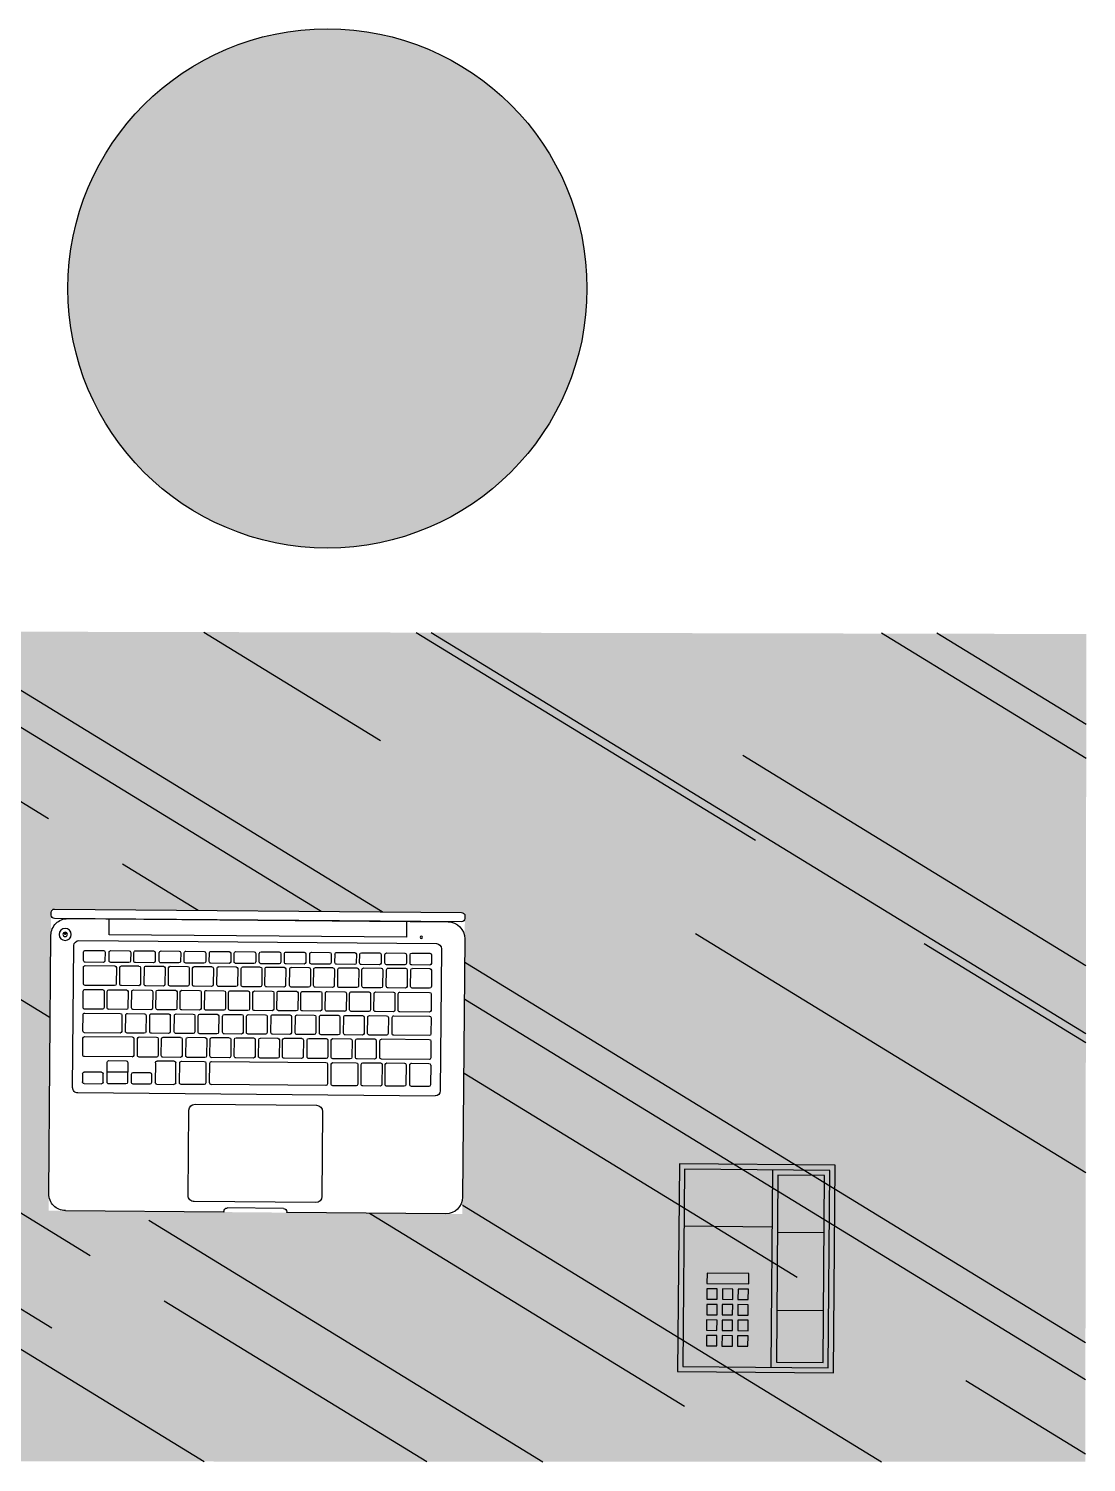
# Model space of a CAD drawing. Header units: millimetres. Extents: x 17474 to 44983, y -1049 to 14585.
# Drawn here: x 17996.6 to 18098.5, y 1692.4 to 1830.4 of the extents above; entities that cross this region are included whole.
import ezdxf

# ---------------------------------------------------------------- set-up
doc = ezdxf.new("R2010")
doc.units = ezdxf.units.MM
doc.set_wipeout_variables(frame=1)
doc.layers.add('gizli INT-GIZLI', color=8, linetype='Continuous', lineweight=0, plot=False)
doc.layers.add('INT-ELE-1', color=7, linetype='Continuous', true_color=0x8f8f8f)
doc.layers.add('INT-HATCH-5', color=250, linetype='Continuous')
doc.layers.add('INT-TEFRIS2', color=81, linetype='Continuous')

# ---------------------------------------------------------------- blocks, each defined once
blk = doc.blocks.new('PHONE')
for p, q in [((-14, -1.5), (-14, 7)), ((-0.5, -1.5), (-19.5, -1.5)), ((-13.5, -2), (-13.5, -6.5)), ((-6, -2), (-6, -6.5))]:
    blk.add_line(p, q)
for points in [[(0, -7.5), (-20, -7.5), (-20, 7.5), (0, 7.5)], [(-0.5, -7), (-19.5, -7), (-19.5, 7), (-0.5, 7)], [(-8.5, 0.71), (-9.5, 0.71), (-9.5, 4.75), (-8.5, 4.75)], [(-7, 3.75), (-8, 3.75), (-8, 4.75), (-7, 4.75)], [(-5.5, 3.75), (-6.5, 3.75), (-6.5, 4.75), (-5.5, 4.75)], [(-4, 3.75), (-5, 3.75), (-5, 4.75), (-4, 4.75)], [(-2.5, 3.75), (-3.5, 3.75), (-3.5, 4.75), (-2.5, 4.75)], [(-7, 2.25), (-8, 2.25), (-8, 3.25), (-7, 3.25)], [(-5.5, 2.25), (-6.5, 2.25), (-6.5, 3.25), (-5.5, 3.25)], [(-4, 2.25), (-5, 2.25), (-5, 3.25), (-4, 3.25)], [(-2.5, 2.25), (-3.5, 2.25), (-3.5, 3.25), (-2.5, 3.25)], [(-7, 0.75), (-8, 0.75), (-8, 1.75), (-7, 1.75)], [(-5.5, 0.75), (-6.5, 0.75), (-6.5, 1.75), (-5.5, 1.75)], [(-4, 0.75), (-5, 0.75), (-5, 1.75), (-4, 1.75)], [(-2.5, 0.75), (-3.5, 0.75), (-3.5, 1.75), (-2.5, 1.75)], [(-1, -6.5), (-19, -6.5), (-19, -2), (-1, -2)]]:
    blk.add_lwpolyline(points, close=True)
blk = doc.blocks.new('gfgfg')
blk.add_wipeout([(6332.63, 1469.59), (6332.63, 1440.55), (6292.77, 1440.55), (6292.77, 1469.59)]).translate(0, 0, -54.79).dxf.layer = 'gizli INT-GIZLI'
for p, q in [((6292.77, 1469.27, -54.79), (6292.77, 1469.01, -54.79)), ((6332.3, 1469.59, -54.79), (6293.09, 1469.59, -54.79)), ((6332.63, 1469.01, -54.79), (6332.63, 1469.27, -54.79)), ((6293.09, 1468.68, -54.79), (6332.3, 1468.68, -54.79)), ((6331.01, 1468.68, -54.79), (6294.38, 1468.68, -54.79)), ((6327.02, 1468.68, -54.79), (6298.38, 1468.68, -54.79)), ((6298.38, 1468.68, -54.79), (6298.38, 1467.16, -54.79)), ((6327.02, 1467.16, -54.79), (6327.02, 1468.68, -54.79)), ((6292.77, 1467.07, -54.79), (6292.77, 1442.17, -54.79)), ((6329.92, 1466.58, -54.79), (6295.49, 1466.58, -54.79)), ((6298.38, 1467.16, -54.79), (6327.02, 1467.16, -54.79)), ((6331.22, 1467.37, -54.79), (6331.22, 1467.16, -54.79)), ((6331.22, 1467.16, -54.79), (6331.28, 1467.16, -54.79)), ((6331.28, 1467.16, -54.79), (6331.28, 1467.37, -54.79)), ((6332.63, 1442.17, -54.79), (6332.63, 1467.07, -54.79)), ((6295.01, 1466.09, -54.79), (6295.01, 1452.39, -54.79)), ((6295.94, 1465.48, -54.79), (6295.94, 1464.66, -54.79)), ((6297.85, 1465.64, -54.79), (6296.11, 1465.64, -54.79)), ((6298.01, 1464.66, -54.79), (6298.01, 1465.48, -54.79)), ((6298.37, 1465.48, -54.79), (6298.37, 1464.66, -54.79)), ((6300.27, 1465.64, -54.79), (6298.53, 1465.64, -54.79)), ((6300.44, 1464.66, -54.79), (6300.44, 1465.48, -54.79)), ((6300.81, 1465.48, -54.79), (6300.81, 1464.66, -54.79)), ((6302.71, 1465.64, -54.79), (6300.97, 1465.64, -54.79)), ((6302.87, 1464.66, -54.79), (6302.87, 1465.48, -54.79)), ((6303.19, 1465.48, -54.79), (6303.19, 1464.66, -54.79)), ((6305.09, 1465.64, -54.79), (6303.35, 1465.64, -54.79)), ((6305.25, 1464.66, -54.79), (6305.25, 1465.48, -54.79)), ((6305.61, 1465.48, -54.79), (6305.61, 1464.66, -54.79)), ((6307.52, 1465.64, -54.79), (6305.78, 1465.64, -54.79)), ((6307.68, 1464.66, -54.79), (6307.68, 1465.48, -54.79)), ((6308.06, 1465.48, -54.79), (6308.06, 1464.66, -54.79)), ((6309.96, 1465.64, -54.79), (6308.22, 1465.64, -54.79)), ((6310.12, 1464.66, -54.79), (6310.12, 1465.48, -54.79)), ((6310.47, 1465.48, -54.79), (6310.47, 1464.66, -54.79)), ((6312.37, 1465.64, -54.79), (6310.63, 1465.64, -54.79)), ((6312.54, 1464.66, -54.79), (6312.54, 1465.48, -54.79)), ((6312.88, 1465.48, -54.79), (6312.88, 1464.66, -54.79)), ((6314.79, 1465.64, -54.79), (6313.05, 1465.64, -54.79)), ((6314.95, 1464.66, -54.79), (6314.95, 1465.48, -54.79)), ((6315.29, 1465.48, -54.79), (6315.29, 1464.66, -54.79)), ((6317.19, 1465.64, -54.79), (6315.45, 1465.64, -54.79)), ((6317.35, 1464.66, -54.79), (6317.35, 1465.48, -54.79)), ((6317.7, 1465.48, -54.79), (6317.7, 1464.66, -54.79)), ((6319.61, 1465.64, -54.79), (6317.86, 1465.64, -54.79)), ((6319.77, 1464.66, -54.79), (6319.77, 1465.48, -54.79)), ((6320.11, 1465.48, -54.79), (6320.11, 1464.66, -54.79)), ((6322.01, 1465.64, -54.79), (6320.27, 1465.64, -54.79)), ((6322.17, 1464.66, -54.79), (6322.17, 1465.48, -54.79)), ((6322.56, 1465.48, -54.79), (6322.56, 1464.66, -54.79)), ((6324.46, 1465.64, -54.79), (6322.72, 1465.64, -54.79)), ((6324.62, 1464.66, -54.79), (6324.62, 1465.48, -54.79)), ((6324.93, 1465.48, -54.79), (6324.93, 1464.66, -54.79)), ((6326.84, 1465.64, -54.79), (6325.09, 1465.64, -54.79)), ((6327, 1464.66, -54.79), (6327, 1465.48, -54.79)), ((6327.4, 1465.48, -54.79), (6327.4, 1464.66, -54.79)), ((6329.3, 1465.64, -54.79), (6327.56, 1465.64, -54.79)), ((6329.46, 1464.66, -54.79), (6329.46, 1465.48, -54.79)), ((6330.41, 1452.39, -54.79), (6330.41, 1466.09, -54.79)), ((6295.94, 1464.01, -54.79), (6295.94, 1462.43, -54.79)), ((6296.11, 1464.5, -54.79), (6297.85, 1464.5, -54.79)), ((6297.78, 1464.18, -54.79), (6296.11, 1464.18, -54.79)), ((6297.94, 1462.43, -54.79), (6297.94, 1464.01, -54.79)), ((6298.28, 1464.01, -54.79), (6298.28, 1462.43, -54.79)), ((6300.11, 1464.18, -54.79), (6298.44, 1464.18, -54.79)), ((6298.53, 1464.5, -54.79), (6300.27, 1464.5, -54.79)), ((6300.28, 1462.43, -54.79), (6300.28, 1464.01, -54.79)), ((6300.64, 1464.01, -54.79), (6300.64, 1462.43, -54.79)), ((6302.47, 1464.18, -54.79), (6300.8, 1464.18, -54.79)), ((6300.97, 1464.5, -54.79), (6302.71, 1464.5, -54.79)), ((6302.64, 1462.43, -54.79), (6302.64, 1464.01, -54.79)), ((6302.95, 1464.01, -54.79), (6302.95, 1462.43, -54.79)), ((6304.79, 1464.18, -54.79), (6303.12, 1464.18, -54.79)), ((6303.35, 1464.5, -54.79), (6305.09, 1464.5, -54.79)), ((6304.95, 1462.43, -54.79), (6304.95, 1464.01, -54.79)), ((6305.29, 1464.01, -54.79), (6305.29, 1462.43, -54.79)), ((6307.12, 1464.18, -54.79), (6305.45, 1464.18, -54.79)), ((6305.78, 1464.5, -54.79), (6307.52, 1464.5, -54.79)), ((6307.29, 1462.43, -54.79), (6307.29, 1464.01, -54.79)), ((6307.6, 1464.01, -54.79), (6307.6, 1462.43, -54.79)), ((6309.44, 1464.18, -54.79), (6307.77, 1464.18, -54.79)), ((6308.22, 1464.5, -54.79), (6309.96, 1464.5, -54.79)), ((6309.6, 1462.43, -54.79), (6309.6, 1464.01, -54.79)), ((6309.98, 1464.01, -54.79), (6309.98, 1462.43, -54.79)), ((6311.81, 1464.18, -54.79), (6310.14, 1464.18, -54.79)), ((6310.63, 1464.5, -54.79), (6312.37, 1464.5, -54.79)), ((6311.97, 1462.43, -54.79), (6311.97, 1464.01, -54.79)), ((6312.28, 1464.01, -54.79), (6312.28, 1462.43, -54.79)), ((6314.11, 1464.18, -54.79), (6312.44, 1464.18, -54.79)), ((6313.05, 1464.5, -54.79), (6314.79, 1464.5, -54.79)), ((6314.27, 1462.43, -54.79), (6314.27, 1464.01, -54.79)), ((6314.6, 1464.01, -54.79), (6314.6, 1462.43, -54.79)), ((6316.44, 1464.18, -54.79), (6314.76, 1464.18, -54.79)), ((6315.45, 1464.5, -54.79), (6317.19, 1464.5, -54.79)), ((6316.6, 1462.43, -54.79), (6316.6, 1464.01, -54.79)), ((6316.95, 1464.01, -54.79), (6316.95, 1462.43, -54.79)), ((6318.79, 1464.18, -54.79), (6317.11, 1464.18, -54.79)), ((6317.86, 1464.5, -54.79), (6319.61, 1464.5, -54.79)), ((6318.95, 1462.43, -54.79), (6318.95, 1464.01, -54.79)), ((6319.28, 1464.01, -54.79), (6319.28, 1462.43, -54.79)), ((6321.11, 1464.18, -54.79), (6319.44, 1464.18, -54.79)), ((6320.27, 1464.5, -54.79), (6322.01, 1464.5, -54.79)), ((6321.27, 1462.43, -54.79), (6321.27, 1464.01, -54.79)), ((6321.6, 1464.01, -54.79), (6321.6, 1462.43, -54.79)), ((6323.44, 1464.18, -54.79), (6321.76, 1464.18, -54.79)), ((6322.72, 1464.5, -54.79), (6324.46, 1464.5, -54.79)), ((6323.6, 1462.43, -54.79), (6323.6, 1464.01, -54.79)), ((6323.96, 1464.01, -54.79), (6323.96, 1462.43, -54.79)), ((6325.8, 1464.18, -54.79), (6324.13, 1464.18, -54.79)), ((6325.09, 1464.5, -54.79), (6326.84, 1464.5, -54.79)), ((6325.96, 1462.43, -54.79), (6325.96, 1464.01, -54.79)), ((6326.29, 1464.01, -54.79), (6326.29, 1462.43, -54.79)), ((6329.3, 1464.18, -54.79), (6326.45, 1464.18, -54.79)), ((6327.56, 1464.5, -54.79), (6329.3, 1464.5, -54.79)), ((6329.46, 1462.43, -54.79), (6329.46, 1464.01, -54.79)), ((6296.11, 1462.27, -54.79), (6297.78, 1462.27, -54.79)), ((6298.44, 1462.27, -54.79), (6300.11, 1462.27, -54.79)), ((6300.8, 1462.27, -54.79), (6302.47, 1462.27, -54.79)), ((6303.12, 1462.27, -54.79), (6304.79, 1462.27, -54.79)), ((6305.45, 1462.27, -54.79), (6307.12, 1462.27, -54.79)), ((6307.77, 1462.27, -54.79), (6309.44, 1462.27, -54.79)), ((6310.14, 1462.27, -54.79), (6311.81, 1462.27, -54.79)), ((6312.44, 1462.27, -54.79), (6314.11, 1462.27, -54.79)), ((6314.76, 1462.27, -54.79), (6316.44, 1462.27, -54.79)), ((6317.11, 1462.27, -54.79), (6318.79, 1462.27, -54.79)), ((6319.44, 1462.27, -54.79), (6321.11, 1462.27, -54.79)), ((6321.76, 1462.27, -54.79), (6323.44, 1462.27, -54.79)), ((6324.13, 1462.27, -54.79), (6325.8, 1462.27, -54.79)), ((6326.45, 1462.27, -54.79), (6329.3, 1462.27, -54.79)), ((6295.94, 1461.71, -54.79), (6295.94, 1460.14, -54.79)), ((6298.96, 1461.87, -54.79), (6296.11, 1461.87, -54.79)), ((6299.12, 1460.14, -54.79), (6299.12, 1461.71, -54.79)), ((6299.44, 1461.71, -54.79), (6299.44, 1460.14, -54.79)), ((6301.3, 1461.87, -54.79), (6299.6, 1461.87, -54.79)), ((6301.46, 1460.14, -54.79), (6301.46, 1461.71, -54.79)), ((6301.79, 1461.71, -54.79), (6301.79, 1460.14, -54.79)), ((6303.64, 1461.87, -54.79), (6301.95, 1461.87, -54.79)), ((6303.81, 1460.14, -54.79), (6303.81, 1461.71, -54.79)), ((6304.12, 1461.71, -54.79), (6304.12, 1460.14, -54.79)), ((6305.98, 1461.87, -54.79), (6304.28, 1461.87, -54.79)), ((6306.14, 1460.14, -54.79), (6306.14, 1461.71, -54.79)), ((6306.48, 1461.71, -54.79), (6306.48, 1460.14, -54.79)), ((6308.34, 1461.87, -54.79), (6306.64, 1461.87, -54.79)), ((6308.5, 1460.14, -54.79), (6308.5, 1461.71, -54.79)), ((6308.78, 1461.71, -54.79), (6308.78, 1460.14, -54.79)), ((6310.63, 1461.87, -54.79), (6308.94, 1461.87, -54.79)), ((6310.8, 1460.14, -54.79), (6310.8, 1461.71, -54.79)), ((6311.1, 1461.71, -54.79), (6311.1, 1460.14, -54.79)), ((6312.96, 1461.87, -54.79), (6311.26, 1461.87, -54.79)), ((6313.12, 1460.14, -54.79), (6313.12, 1461.71, -54.79)), ((6313.44, 1461.71, -54.79), (6313.44, 1460.14, -54.79)), ((6315.3, 1461.87, -54.79), (6313.6, 1461.87, -54.79)), ((6315.46, 1460.14, -54.79), (6315.46, 1461.71, -54.79)), ((6315.75, 1461.71, -54.79), (6315.75, 1460.14, -54.79)), ((6317.61, 1461.87, -54.79), (6315.92, 1461.87, -54.79)), ((6317.77, 1460.14, -54.79), (6317.77, 1461.71, -54.79)), ((6318.11, 1461.71, -54.79), (6318.11, 1460.14, -54.79)), ((6319.97, 1461.87, -54.79), (6318.27, 1461.87, -54.79)), ((6320.13, 1460.14, -54.79), (6320.13, 1461.71, -54.79)), ((6320.43, 1461.71, -54.79), (6320.43, 1460.14, -54.79)), ((6322.29, 1461.87, -54.79), (6320.59, 1461.87, -54.79)), ((6322.45, 1460.14, -54.79), (6322.45, 1461.71, -54.79)), ((6322.78, 1461.71, -54.79), (6322.78, 1460.14, -54.79)), ((6324.63, 1461.87, -54.79), (6322.94, 1461.87, -54.79)), ((6324.79, 1460.14, -54.79), (6324.79, 1461.71, -54.79)), ((6325.15, 1461.71, -54.79), (6325.15, 1460.14, -54.79)), ((6327, 1461.87, -54.79), (6325.31, 1461.87, -54.79)), ((6327.16, 1460.14, -54.79), (6327.16, 1461.71, -54.79)), ((6327.45, 1461.71, -54.79), (6327.45, 1460.14, -54.79)), ((6329.3, 1461.87, -54.79), (6327.61, 1461.87, -54.79)), ((6329.46, 1460.14, -54.79), (6329.46, 1461.71, -54.79)), ((6295.94, 1459.43, -54.79), (6295.94, 1457.87, -54.79)), ((6296.11, 1459.98, -54.79), (6298.96, 1459.98, -54.79)), ((6299.52, 1459.59, -54.79), (6296.11, 1459.59, -54.79)), ((6299.6, 1459.98, -54.79), (6301.3, 1459.98, -54.79)), ((6299.68, 1457.87, -54.79), (6299.68, 1459.43, -54.79)), ((6300.06, 1459.43, -54.79), (6300.06, 1457.87, -54.79)), ((6301.88, 1459.59, -54.79), (6300.23, 1459.59, -54.79)), ((6301.95, 1459.98, -54.79), (6303.64, 1459.98, -54.79)), ((6302.04, 1457.87, -54.79), (6302.04, 1459.43, -54.79)), ((6302.39, 1459.43, -54.79), (6302.39, 1457.87, -54.79)), ((6304.2, 1459.59, -54.79), (6302.55, 1459.59, -54.79)), ((6304.28, 1459.98, -54.79), (6305.98, 1459.98, -54.79)), ((6304.36, 1457.87, -54.79), (6304.36, 1459.43, -54.79)), ((6304.72, 1459.43, -54.79), (6304.72, 1457.87, -54.79)), ((6306.53, 1459.59, -54.79), (6304.88, 1459.59, -54.79)), ((6306.64, 1459.98, -54.79), (6308.34, 1459.98, -54.79)), ((6306.69, 1457.87, -54.79), (6306.69, 1459.43, -54.79)), ((6307.04, 1459.43, -54.79), (6307.04, 1457.87, -54.79)), ((6308.85, 1459.59, -54.79), (6307.2, 1459.59, -54.79)), ((6308.94, 1459.98, -54.79), (6310.63, 1459.98, -54.79)), ((6309.01, 1457.87, -54.79), (6309.01, 1459.43, -54.79)), ((6309.38, 1459.43, -54.79), (6309.38, 1457.87, -54.79)), ((6311.19, 1459.59, -54.79), (6309.54, 1459.59, -54.79)), ((6311.26, 1459.98, -54.79), (6312.96, 1459.98, -54.79)), ((6311.35, 1457.87, -54.79), (6311.35, 1459.43, -54.79)), ((6311.73, 1459.43, -54.79), (6311.73, 1457.87, -54.79)), ((6313.55, 1459.59, -54.79), (6311.89, 1459.59, -54.79)), ((6313.6, 1459.98, -54.79), (6315.3, 1459.98, -54.79)), ((6313.71, 1457.87, -54.79), (6313.71, 1459.43, -54.79)), ((6314.04, 1459.43, -54.79), (6314.04, 1457.87, -54.79)), ((6315.85, 1459.59, -54.79), (6314.2, 1459.59, -54.79)), ((6315.92, 1459.98, -54.79), (6317.61, 1459.98, -54.79)), ((6316.02, 1457.87, -54.79), (6316.02, 1459.43, -54.79)), ((6316.4, 1459.43, -54.79), (6316.4, 1457.87, -54.79)), ((6318.21, 1459.59, -54.79), (6316.56, 1459.59, -54.79)), ((6318.27, 1459.98, -54.79), (6319.97, 1459.98, -54.79)), ((6318.37, 1457.87, -54.79), (6318.37, 1459.43, -54.79)), ((6318.69, 1459.43, -54.79), (6318.69, 1457.87, -54.79)), ((6320.5, 1459.59, -54.79), (6318.85, 1459.59, -54.79)), ((6320.59, 1459.98, -54.79), (6322.29, 1459.98, -54.79)), ((6320.67, 1457.87, -54.79), (6320.67, 1459.43, -54.79)), ((6321.06, 1459.43, -54.79), (6321.06, 1457.87, -54.79)), ((6322.87, 1459.59, -54.79), (6321.22, 1459.59, -54.79)), ((6322.94, 1459.98, -54.79), (6324.63, 1459.98, -54.79)), ((6323.03, 1457.87, -54.79), (6323.03, 1459.43, -54.79)), ((6323.39, 1459.43, -54.79), (6323.39, 1457.87, -54.79)), ((6325.2, 1459.59, -54.79), (6323.55, 1459.59, -54.79)), ((6325.31, 1459.98, -54.79), (6327, 1459.98, -54.79)), ((6325.36, 1457.87, -54.79), (6325.36, 1459.43, -54.79)), ((6325.72, 1459.43, -54.79), (6325.72, 1457.87, -54.79)), ((6329.3, 1459.59, -54.79), (6325.88, 1459.59, -54.79)), ((6327.61, 1459.98, -54.79), (6329.3, 1459.98, -54.79)), ((6329.46, 1457.87, -54.79), (6329.46, 1459.43, -54.79)), ((6295.94, 1457.18, -54.79), (6295.94, 1455.57, -54.79)), ((6296.11, 1457.71, -54.79), (6299.52, 1457.71, -54.79)), ((6300.7, 1457.35, -54.79), (6296.11, 1457.35, -54.79)), ((6300.23, 1457.71, -54.79), (6301.88, 1457.71, -54.79)), ((6300.86, 1455.57, -54.79), (6300.86, 1457.18, -54.79)), ((6301.2, 1457.18, -54.79), (6301.2, 1455.57, -54.79)), ((6303.04, 1457.35, -54.79), (6301.36, 1457.35, -54.79)), ((6302.55, 1457.71, -54.79), (6304.2, 1457.71, -54.79)), ((6303.2, 1455.57, -54.79), (6303.2, 1457.18, -54.79)), ((6303.53, 1457.18, -54.79), (6303.53, 1455.57, -54.79)), ((6305.38, 1457.35, -54.79), (6303.7, 1457.35, -54.79)), ((6304.88, 1457.71, -54.79), (6306.53, 1457.71, -54.79)), ((6305.54, 1455.57, -54.79), (6305.54, 1457.18, -54.79)), ((6305.86, 1457.18, -54.79), (6305.86, 1455.57, -54.79)), ((6307.7, 1457.35, -54.79), (6306.02, 1457.35, -54.79)), ((6307.2, 1457.71, -54.79), (6308.85, 1457.71, -54.79)), ((6307.86, 1455.57, -54.79), (6307.86, 1457.18, -54.79)), ((6308.22, 1457.18, -54.79), (6308.22, 1455.57, -54.79)), ((6310.06, 1457.35, -54.79), (6308.38, 1457.35, -54.79)), ((6309.54, 1457.71, -54.79), (6311.19, 1457.71, -54.79)), ((6310.23, 1455.57, -54.79), (6310.23, 1457.18, -54.79)), ((6310.53, 1457.18, -54.79), (6310.53, 1455.57, -54.79)), ((6312.37, 1457.35, -54.79), (6310.69, 1457.35, -54.79)), ((6311.89, 1457.71, -54.79), (6313.55, 1457.71, -54.79)), ((6312.53, 1455.57, -54.79), (6312.53, 1457.18, -54.79)), ((6312.87, 1457.18, -54.79), (6312.87, 1455.57, -54.79)), ((6314.71, 1457.35, -54.79), (6313.03, 1457.35, -54.79)), ((6314.2, 1457.71, -54.79), (6315.85, 1457.71, -54.79)), ((6314.87, 1455.57, -54.79), (6314.87, 1457.18, -54.79)), ((6315.2, 1457.18, -54.79), (6315.2, 1455.57, -54.79)), ((6317.05, 1457.35, -54.79), (6315.37, 1457.35, -54.79)), ((6316.56, 1457.71, -54.79), (6318.21, 1457.71, -54.79)), ((6317.21, 1455.57, -54.79), (6317.21, 1457.18, -54.79)), ((6317.53, 1457.18, -54.79), (6317.53, 1455.57, -54.79)), ((6319.37, 1457.35, -54.79), (6317.69, 1457.35, -54.79)), ((6318.85, 1457.71, -54.79), (6320.5, 1457.71, -54.79)), ((6319.53, 1455.57, -54.79), (6319.53, 1457.18, -54.79)), ((6319.9, 1457.18, -54.79), (6319.9, 1455.57, -54.79)), ((6321.74, 1457.35, -54.79), (6320.06, 1457.35, -54.79)), ((6321.22, 1457.71, -54.79), (6322.87, 1457.71, -54.79)), ((6321.9, 1455.57, -54.79), (6321.9, 1457.18, -54.79)), ((6322.2, 1457.18, -54.79), (6322.2, 1455.57, -54.79)), ((6324.04, 1457.35, -54.79), (6322.36, 1457.35, -54.79)), ((6323.55, 1457.71, -54.79), (6325.2, 1457.71, -54.79)), ((6324.2, 1455.57, -54.79), (6324.2, 1457.18, -54.79)), ((6324.54, 1457.18, -54.79), (6324.54, 1455.57, -54.79)), ((6329.3, 1457.35, -54.79), (6324.71, 1457.35, -54.79)), ((6325.88, 1457.71, -54.79), (6329.3, 1457.71, -54.79)), ((6329.46, 1455.57, -54.79), (6329.46, 1457.18, -54.79)), ((6296.11, 1455.41, -54.79), (6300.7, 1455.41, -54.79)), ((6301.36, 1455.41, -54.79), (6303.04, 1455.41, -54.79)), ((6303.7, 1455.41, -54.79), (6305.38, 1455.41, -54.79)), ((6306.02, 1455.41, -54.79), (6307.7, 1455.41, -54.79)), ((6308.38, 1455.41, -54.79), (6310.06, 1455.41, -54.79)), ((6310.69, 1455.41, -54.79), (6312.37, 1455.41, -54.79)), ((6313.03, 1455.41, -54.79), (6314.71, 1455.41, -54.79)), ((6315.37, 1455.41, -54.79), (6317.05, 1455.41, -54.79)), ((6317.69, 1455.41, -54.79), (6319.37, 1455.41, -54.79)), ((6320.06, 1455.41, -54.79), (6321.74, 1455.41, -54.79)), ((6322.36, 1455.41, -54.79), (6324.04, 1455.41, -54.79)), ((6324.71, 1455.41, -54.79), (6329.3, 1455.41, -54.79)), ((6295.94, 1454.88, -54.79), (6295.94, 1452.97, -54.79)), ((6297.79, 1455.04, -54.79), (6296.11, 1455.04, -54.79)), ((6297.95, 1452.97, -54.79), (6297.95, 1454.88, -54.79)), ((6298.31, 1454.88, -54.79), (6298.31, 1452.97, -54.79)), ((6300.16, 1455.04, -54.79), (6298.47, 1455.04, -54.79)), ((6300.32, 1452.97, -54.79), (6300.32, 1454.88, -54.79)), ((6300.62, 1454.88, -54.79), (6300.62, 1452.97, -54.79)), ((6302.47, 1455.04, -54.79), (6300.78, 1455.04, -54.79)), ((6302.63, 1452.97, -54.79), (6302.63, 1454.88, -54.79)), ((6302.95, 1454.88, -54.79), (6302.95, 1452.97, -54.79)), ((6305.36, 1455.04, -54.79), (6303.11, 1455.04, -54.79)), ((6305.52, 1452.97, -54.79), (6305.52, 1454.88, -54.79)), ((6305.88, 1454.88, -54.79), (6305.88, 1452.97, -54.79)), ((6317.05, 1455.04, -54.79), (6306.04, 1455.04, -54.79)), ((6317.22, 1452.97, -54.79), (6317.22, 1454.88, -54.79)), ((6317.59, 1454.88, -54.79), (6317.59, 1452.97, -54.79)), ((6319.96, 1455.04, -54.79), (6317.75, 1455.04, -54.79)), ((6320.12, 1452.97, -54.79), (6320.12, 1454.88, -54.79)), ((6320.49, 1452.97, -54.79), (6320.49, 1454.88, -54.79)), ((6320.65, 1455.04, -54.79), (6322.29, 1455.04, -54.79)), ((6322.45, 1454.88, -54.79), (6322.45, 1452.97, -54.79)), ((6322.82, 1453.76, -54.79), (6322.82, 1452.97, -54.79)), ((6324.59, 1453.92, -54.79), (6322.98, 1453.92, -54.79)), ((6324.76, 1452.97, -54.79), (6324.76, 1453.76, -54.79)), ((6325.13, 1454.88, -54.79), (6325.13, 1452.97, -54.79)), ((6325.13, 1453.93, -54.79), (6327.1, 1453.93, -54.79)), ((6326.94, 1455.04, -54.79), (6325.29, 1455.04, -54.79)), ((6327.1, 1452.97, -54.79), (6327.1, 1454.88, -54.79)), ((6327.47, 1452.97, -54.79), (6327.47, 1453.76, -54.79)), ((6327.63, 1453.92, -54.79), (6329.3, 1453.92, -54.79)), ((6329.46, 1453.76, -54.79), (6329.46, 1452.97, -54.79)), ((6296.11, 1452.81, -54.79), (6297.79, 1452.81, -54.79)), ((6298.47, 1452.81, -54.79), (6300.16, 1452.81, -54.79)), ((6300.78, 1452.81, -54.79), (6302.47, 1452.81, -54.79)), ((6303.11, 1452.81, -54.79), (6305.36, 1452.81, -54.79)), ((6306.04, 1452.81, -54.79), (6317.05, 1452.81, -54.79)), ((6317.75, 1452.81, -54.79), (6319.96, 1452.81, -54.79)), ((6322.29, 1452.81, -54.79), (6320.65, 1452.81, -54.79)), ((6322.98, 1452.81, -54.79), (6324.59, 1452.81, -54.79)), ((6325.29, 1452.81, -54.79), (6326.94, 1452.81, -54.79)), ((6329.3, 1452.81, -54.79), (6327.63, 1452.81, -54.79)), ((6295.49, 1451.9, -54.79), (6329.92, 1451.9, -54.79)), ((6306.32, 1450.33, -54.79), (6306.32, 1442.12, -54.79)), ((6318.61, 1450.91, -54.79), (6306.9, 1450.91, -54.79)), ((6319.2, 1442.12, -54.79), (6319.2, 1450.33, -54.79)), ((6306.9, 1441.54, -54.79), (6318.61, 1441.54, -54.79)), ((6294.38, 1440.55, -54.79), (6309.67, 1440.55, -54.79)), ((6309.67, 1440.55, -54.79), (6309.67, 1440.62, -54.79)), ((6310, 1440.95, -54.79), (6315.42, 1440.95, -54.79)), ((6315.75, 1440.62, -54.79), (6315.75, 1440.55, -54.79)), ((6315.75, 1440.55, -54.79), (6331.01, 1440.55, -54.79))]:
    blk.add_line(p, q)
for centre, radius in [((6331.25, 1467.16, -54.79), 0.582), ((6296.95, 1467.18, -54.79), 0.114), ((6331.25, 1467.16, -54.79), 0.215)]:
    blk.add_circle(centre, radius)
for centre, radius, start, end in [((6293.09, 1469.27, -54.79), 0.323, 90, 180), ((6293.09, 1469.01, -54.79), 0.323, 180, 270), ((6332.3, 1469.27, -54.79), 0.323, 0, 90), ((6332.3, 1469.01, -54.79), 0.323, 270, 0), ((6294.38, 1467.07, -54.79), 1.61, 90, 180), ((6331.01, 1467.07, -54.79), 1.61, 360, 90), ((6295.49, 1466.09, -54.79), 0.484, 90, 180), ((6329.92, 1466.09, -54.79), 0.484, 0, 90), ((6331.25, 1467.16, -54.79), 0.215, 81.3507, 98.6493), ((6296.11, 1465.48, -54.79), 0.161, 90, 180), ((6297.85, 1465.48, -54.79), 0.161, 0, 90), ((6298.53, 1465.48, -54.79), 0.161, 90, 180), ((6300.27, 1465.48, -54.79), 0.161, 360, 90), ((6300.97, 1465.48, -54.79), 0.161, 90, 180), ((6302.71, 1465.48, -54.79), 0.161, 0, 90), ((6303.35, 1465.48, -54.79), 0.161, 90, 180), ((6305.09, 1465.48, -54.79), 0.161, 360, 90), ((6305.78, 1465.48, -54.79), 0.161, 90, 180), ((6307.52, 1465.48, -54.79), 0.161, 360, 90), ((6308.22, 1465.48, -54.79), 0.161, 90, 180), ((6309.96, 1465.48, -54.79), 0.161, 360, 90), ((6310.63, 1465.48, -54.79), 0.161, 90, 180), ((6312.37, 1465.48, -54.79), 0.161, 0, 90), ((6313.05, 1465.48, -54.79), 0.161, 90, 180), ((6314.79, 1465.48, -54.79), 0.161, 360, 90), ((6315.45, 1465.48, -54.79), 0.161, 90, 180), ((6317.19, 1465.48, -54.79), 0.161, 360, 90), ((6317.86, 1465.48, -54.79), 0.161, 90, 180), ((6319.61, 1465.48, -54.79), 0.161, 360, 90), ((6320.27, 1465.48, -54.79), 0.161, 90, 180), ((6322.01, 1465.48, -54.79), 0.161, 360, 90), ((6322.72, 1465.48, -54.79), 0.161, 90, 180), ((6324.46, 1465.48, -54.79), 0.161, 360, 90), ((6325.09, 1465.48, -54.79), 0.161, 90, 180), ((6326.84, 1465.48, -54.79), 0.161, 360, 90), ((6327.56, 1465.48, -54.79), 0.161, 90, 180), ((6329.3, 1465.48, -54.79), 0.161, 360, 90), ((6296.11, 1464.66, -54.79), 0.161, 180, 270), ((6296.11, 1464.01, -54.79), 0.161, 90, 180), ((6297.78, 1464.01, -54.79), 0.161, 0, 90), ((6297.85, 1464.66, -54.79), 0.161, 270, 360), ((6298.44, 1464.01, -54.79), 0.161, 90, 180), ((6298.53, 1464.66, -54.79), 0.161, 180, 270), ((6300.11, 1464.01, -54.79), 0.161, 360, 90), ((6300.27, 1464.66, -54.79), 0.161, 270, 0), ((6300.8, 1464.01, -54.79), 0.161, 90, 180), ((6300.97, 1464.66, -54.79), 0.161, 180, 270), ((6302.47, 1464.01, -54.79), 0.161, 360, 90), ((6302.71, 1464.66, -54.79), 0.161, 270, 360), ((6303.12, 1464.01, -54.79), 0.161, 90, 180), ((6303.35, 1464.66, -54.79), 0.161, 180, 270), ((6304.79, 1464.01, -54.79), 0.161, 360, 90), ((6305.09, 1464.66, -54.79), 0.161, 270, 0), ((6305.45, 1464.01, -54.79), 0.161, 90, 180), ((6305.78, 1464.66, -54.79), 0.161, 180, 270), ((6307.12, 1464.01, -54.79), 0.161, 360, 90), ((6307.52, 1464.66, -54.79), 0.161, 270, 0), ((6307.77, 1464.01, -54.79), 0.161, 90, 180), ((6308.22, 1464.66, -54.79), 0.161, 180, 270), ((6309.44, 1464.01, -54.79), 0.161, 360, 90), ((6309.96, 1464.66, -54.79), 0.161, 270, 0), ((6310.14, 1464.01, -54.79), 0.161, 90, 180), ((6310.63, 1464.66, -54.79), 0.161, 180, 270), ((6311.81, 1464.01, -54.79), 0.161, 360, 90), ((6312.44, 1464.01, -54.79), 0.161, 90, 180), ((6312.37, 1464.66, -54.79), 0.161, 270, 360), ((6313.05, 1464.66, -54.79), 0.161, 180, 270), ((6314.11, 1464.01, -54.79), 0.161, 360, 90), ((6314.76, 1464.01, -54.79), 0.161, 90, 180), ((6314.79, 1464.66, -54.79), 0.161, 270, 0), ((6315.45, 1464.66, -54.79), 0.161, 180, 270), ((6316.44, 1464.01, -54.79), 0.161, 360, 90), ((6317.11, 1464.01, -54.79), 0.161, 90, 180), ((6317.19, 1464.66, -54.79), 0.161, 270, 0), ((6317.86, 1464.66, -54.79), 0.161, 180, 270), ((6318.79, 1464.01, -54.79), 0.161, 0, 90), ((6319.44, 1464.01, -54.79), 0.161, 90, 180), ((6319.61, 1464.66, -54.79), 0.161, 270, 0), ((6320.27, 1464.66, -54.79), 0.161, 180, 270), ((6321.11, 1464.01, -54.79), 0.161, 0, 90), ((6321.76, 1464.01, -54.79), 0.161, 90, 180), ((6322.01, 1464.66, -54.79), 0.161, 270, 0), ((6322.72, 1464.66, -54.79), 0.161, 180, 270), ((6323.44, 1464.01, -54.79), 0.161, 360, 90), ((6324.13, 1464.01, -54.79), 0.161, 90, 180), ((6324.46, 1464.66, -54.79), 0.161, 270, 0), ((6325.09, 1464.66, -54.79), 0.161, 180, 270), ((6325.8, 1464.01, -54.79), 0.161, 360, 90), ((6326.45, 1464.01, -54.79), 0.161, 90, 180), ((6326.84, 1464.66, -54.79), 0.161, 270, 0), ((6327.56, 1464.66, -54.79), 0.161, 180, 270), ((6329.3, 1464.66, -54.79), 0.161, 270, 0), ((6329.3, 1464.01, -54.79), 0.161, 360, 90), ((6296.11, 1462.43, -54.79), 0.161, 180, 270), ((6297.78, 1462.43, -54.79), 0.161, 270, 360), ((6298.44, 1462.43, -54.79), 0.161, 180, 270), ((6300.11, 1462.43, -54.79), 0.161, 270, 0), ((6300.8, 1462.43, -54.79), 0.161, 180, 270), ((6302.47, 1462.43, -54.79), 0.161, 270, 0), ((6303.12, 1462.43, -54.79), 0.161, 180, 270), ((6304.79, 1462.43, -54.79), 0.161, 270, 0), ((6305.45, 1462.43, -54.79), 0.161, 180, 270), ((6307.12, 1462.43, -54.79), 0.161, 270, 0), ((6307.77, 1462.43, -54.79), 0.161, 180, 270), ((6309.44, 1462.43, -54.79), 0.161, 270, 0), ((6310.14, 1462.43, -54.79), 0.161, 180, 270), ((6311.81, 1462.43, -54.79), 0.161, 270, 0), ((6312.44, 1462.43, -54.79), 0.161, 180, 270), ((6314.11, 1462.43, -54.79), 0.161, 270, 0), ((6314.76, 1462.43, -54.79), 0.161, 180, 270), ((6316.44, 1462.43, -54.79), 0.161, 270, 0), ((6317.11, 1462.43, -54.79), 0.161, 180, 270), ((6318.79, 1462.43, -54.79), 0.161, 270, 360), ((6319.44, 1462.43, -54.79), 0.161, 180, 270), ((6321.11, 1462.43, -54.79), 0.161, 270, 360), ((6321.76, 1462.43, -54.79), 0.161, 180, 270), ((6323.44, 1462.43, -54.79), 0.161, 270, 0), ((6324.13, 1462.43, -54.79), 0.161, 180, 270), ((6325.8, 1462.43, -54.79), 0.161, 270, 0), ((6326.45, 1462.43, -54.79), 0.161, 180, 270), ((6329.3, 1462.43, -54.79), 0.161, 270, 0), ((6296.11, 1461.71, -54.79), 0.161, 90, 180), ((6298.96, 1461.71, -54.79), 0.161, 360, 90), ((6299.6, 1461.71, -54.79), 0.161, 90, 180), ((6301.3, 1461.71, -54.79), 0.161, 0, 90), ((6301.95, 1461.71, -54.79), 0.161, 90, 180), ((6303.64, 1461.71, -54.79), 0.161, 360, 90), ((6304.28, 1461.71, -54.79), 0.161, 90, 180), ((6305.98, 1461.71, -54.79), 0.161, 360, 90), ((6306.64, 1461.71, -54.79), 0.161, 90, 180), ((6308.34, 1461.71, -54.79), 0.161, 360, 90), ((6308.94, 1461.71, -54.79), 0.161, 90, 180), ((6310.63, 1461.71, -54.79), 0.161, 360, 90), ((6311.26, 1461.71, -54.79), 0.161, 90, 180), ((6312.96, 1461.71, -54.79), 0.161, 0, 90), ((6313.6, 1461.71, -54.79), 0.161, 90, 180), ((6315.3, 1461.71, -54.79), 0.161, 360, 90), ((6315.92, 1461.71, -54.79), 0.161, 90, 180), ((6317.61, 1461.71, -54.79), 0.161, 360, 90), ((6318.27, 1461.71, -54.79), 0.161, 90, 180), ((6319.97, 1461.71, -54.79), 0.161, 0, 90), ((6320.59, 1461.71, -54.79), 0.161, 90, 180), ((6322.29, 1461.71, -54.79), 0.161, 0, 90), ((6322.94, 1461.71, -54.79), 0.161, 90, 180), ((6324.63, 1461.71, -54.79), 0.161, 360, 90), ((6325.31, 1461.71, -54.79), 0.161, 90, 180), ((6327, 1461.71, -54.79), 0.161, 0, 90), ((6327.61, 1461.71, -54.79), 0.161, 90, 180), ((6329.3, 1461.71, -54.79), 0.161, 360, 90), ((6296.11, 1460.14, -54.79), 0.161, 180, 270), ((6296.11, 1459.43, -54.79), 0.161, 90, 180), ((6298.96, 1460.14, -54.79), 0.161, 270, 0), ((6299.6, 1460.14, -54.79), 0.161, 180, 270), ((6299.52, 1459.43, -54.79), 0.161, 360, 90), ((6300.23, 1459.43, -54.79), 0.161, 90, 180), ((6301.3, 1460.14, -54.79), 0.161, 270, 360), ((6301.95, 1460.14, -54.79), 0.161, 180, 270), ((6301.88, 1459.43, -54.79), 0.161, 360, 90), ((6302.55, 1459.43, -54.79), 0.161, 90, 180), ((6303.64, 1460.14, -54.79), 0.161, 270, 0), ((6304.28, 1460.14, -54.79), 0.161, 180, 270), ((6304.2, 1459.43, -54.79), 0.161, 360, 90), ((6304.88, 1459.43, -54.79), 0.161, 90, 180), ((6305.98, 1460.14, -54.79), 0.161, 270, 0), ((6306.64, 1460.14, -54.79), 0.161, 180, 270), ((6306.53, 1459.43, -54.79), 0.161, 360, 90), ((6307.2, 1459.43, -54.79), 0.161, 90, 180), ((6308.34, 1460.14, -54.79), 0.161, 270, 0), ((6308.94, 1460.14, -54.79), 0.161, 180, 270), ((6308.85, 1459.43, -54.79), 0.161, 0, 90), ((6309.54, 1459.43, -54.79), 0.161, 90, 180), ((6310.63, 1460.14, -54.79), 0.161, 270, 0), ((6311.26, 1460.14, -54.79), 0.161, 180, 270), ((6311.19, 1459.43, -54.79), 0.161, 360, 90), ((6311.89, 1459.43, -54.79), 0.161, 90, 180), ((6312.96, 1460.14, -54.79), 0.161, 270, 360), ((6313.6, 1460.14, -54.79), 0.161, 180, 270), ((6313.55, 1459.43, -54.79), 0.161, 360, 90), ((6314.2, 1459.43, -54.79), 0.161, 90, 180), ((6315.3, 1460.14, -54.79), 0.161, 270, 0), ((6315.92, 1460.14, -54.79), 0.161, 180, 270), ((6315.85, 1459.43, -54.79), 0.161, 0, 90), ((6316.56, 1459.43, -54.79), 0.161, 90, 180), ((6317.61, 1460.14, -54.79), 0.161, 270, 0), ((6318.27, 1460.14, -54.79), 0.161, 180, 270), ((6318.21, 1459.43, -54.79), 0.161, 0, 90), ((6318.85, 1459.43, -54.79), 0.161, 90, 180), ((6319.97, 1460.14, -54.79), 0.161, 270, 360), ((6320.59, 1460.14, -54.79), 0.161, 180, 270), ((6320.5, 1459.43, -54.79), 0.161, 360, 90), ((6321.22, 1459.43, -54.79), 0.161, 90, 180), ((6322.29, 1460.14, -54.79), 0.161, 270, 360), ((6322.94, 1460.14, -54.79), 0.161, 180, 270), ((6322.87, 1459.43, -54.79), 0.161, 360, 90), ((6323.55, 1459.43, -54.79), 0.161, 90, 180), ((6324.63, 1460.14, -54.79), 0.161, 270, 0), ((6325.31, 1460.14, -54.79), 0.161, 180, 270), ((6325.2, 1459.43, -54.79), 0.161, 360, 90), ((6325.88, 1459.43, -54.79), 0.161, 90, 180), ((6327, 1460.14, -54.79), 0.161, 270, 360), ((6327.61, 1460.14, -54.79), 0.161, 180, 270), ((6329.3, 1460.14, -54.79), 0.161, 270, 0), ((6329.3, 1459.43, -54.79), 0.161, 360, 90), ((6296.11, 1457.87, -54.79), 0.161, 180, 270), ((6299.52, 1457.87, -54.79), 0.161, 270, 0), ((6300.23, 1457.87, -54.79), 0.161, 180, 270), ((6301.88, 1457.87, -54.79), 0.161, 270, 0), ((6302.55, 1457.87, -54.79), 0.161, 180, 270), ((6304.2, 1457.87, -54.79), 0.161, 270, 0), ((6304.88, 1457.87, -54.79), 0.161, 180, 270), ((6306.53, 1457.87, -54.79), 0.161, 270, 0), ((6307.2, 1457.87, -54.79), 0.161, 180, 270), ((6308.85, 1457.87, -54.79), 0.161, 270, 360), ((6309.54, 1457.87, -54.79), 0.161, 180, 270), ((6311.19, 1457.87, -54.79), 0.161, 270, 0), ((6311.89, 1457.87, -54.79), 0.161, 180, 270), ((6313.55, 1457.87, -54.79), 0.161, 270, 0), ((6314.2, 1457.87, -54.79), 0.161, 180, 270), ((6315.85, 1457.87, -54.79), 0.161, 270, 360), ((6316.56, 1457.87, -54.79), 0.161, 180, 270), ((6318.21, 1457.87, -54.79), 0.161, 270, 360), ((6318.85, 1457.87, -54.79), 0.161, 180, 270), ((6320.5, 1457.87, -54.79), 0.161, 270, 0), ((6321.22, 1457.87, -54.79), 0.161, 180, 270), ((6322.87, 1457.87, -54.79), 0.161, 270, 0), ((6323.55, 1457.87, -54.79), 0.161, 180, 270), ((6325.2, 1457.87, -54.79), 0.161, 270, 0), ((6325.88, 1457.87, -54.79), 0.161, 180, 270), ((6329.3, 1457.87, -54.79), 0.161, 270, 0), ((6296.11, 1457.18, -54.79), 0.161, 90, 180), ((6300.7, 1457.18, -54.79), 0.161, 0, 90), ((6301.36, 1457.18, -54.79), 0.161, 90, 180), ((6303.04, 1457.18, -54.79), 0.161, 0, 90), ((6303.7, 1457.18, -54.79), 0.161, 90, 180), ((6305.38, 1457.18, -54.79), 0.161, 0, 90), ((6306.02, 1457.18, -54.79), 0.161, 90, 180), ((6307.7, 1457.18, -54.79), 0.161, 0, 90), ((6308.38, 1457.18, -54.79), 0.161, 90, 180), ((6310.06, 1457.18, -54.79), 0.161, 0, 90), ((6310.69, 1457.18, -54.79), 0.161, 90, 180), ((6312.37, 1457.18, -54.79), 0.161, 0, 90), ((6313.03, 1457.18, -54.79), 0.161, 90, 180), ((6314.71, 1457.18, -54.79), 0.161, 0, 90), ((6315.37, 1457.18, -54.79), 0.161, 90, 180), ((6317.05, 1457.18, -54.79), 0.161, 0, 90), ((6317.69, 1457.18, -54.79), 0.161, 90, 180), ((6319.37, 1457.18, -54.79), 0.161, 0, 90), ((6320.06, 1457.18, -54.79), 0.161, 90, 180), ((6321.74, 1457.18, -54.79), 0.161, 0, 90), ((6322.36, 1457.18, -54.79), 0.161, 90, 180), ((6324.04, 1457.18, -54.79), 0.161, 0, 90), ((6324.71, 1457.18, -54.79), 0.161, 90, 180), ((6329.3, 1457.18, -54.79), 0.161, 0, 90), ((6296.11, 1455.57, -54.79), 0.161, 180, 270), ((6300.7, 1455.57, -54.79), 0.161, 270, 0), ((6301.36, 1455.57, -54.79), 0.161, 180, 270), ((6303.04, 1455.57, -54.79), 0.161, 270, 0), ((6303.7, 1455.57, -54.79), 0.161, 180, 270), ((6305.38, 1455.57, -54.79), 0.161, 270, 0), ((6306.02, 1455.57, -54.79), 0.161, 180, 270), ((6307.7, 1455.57, -54.79), 0.161, 270, 0), ((6308.38, 1455.57, -54.79), 0.161, 180, 270), ((6310.06, 1455.57, -54.79), 0.161, 270, 0), ((6310.69, 1455.57, -54.79), 0.161, 180, 270), ((6312.37, 1455.57, -54.79), 0.161, 270, 360), ((6313.03, 1455.57, -54.79), 0.161, 180, 270), ((6314.71, 1455.57, -54.79), 0.161, 270, 0), ((6315.37, 1455.57, -54.79), 0.161, 180, 270), ((6317.05, 1455.57, -54.79), 0.161, 270, 0), ((6317.69, 1455.57, -54.79), 0.161, 180, 270), ((6319.37, 1455.57, -54.79), 0.161, 270, 0), ((6320.06, 1455.57, -54.79), 0.161, 180, 270), ((6321.74, 1455.57, -54.79), 0.161, 270, 0), ((6322.36, 1455.57, -54.79), 0.161, 180, 270), ((6324.04, 1455.57, -54.79), 0.161, 270, 0), ((6324.71, 1455.57, -54.79), 0.161, 180, 270), ((6329.3, 1455.57, -54.79), 0.161, 270, 0), ((6296.11, 1454.88, -54.79), 0.161, 90, 180), ((6297.79, 1454.88, -54.79), 0.161, 360, 90), ((6298.47, 1454.88, -54.79), 0.161, 90, 180), ((6300.16, 1454.88, -54.79), 0.161, 0, 90), ((6300.78, 1454.88, -54.79), 0.161, 90, 180), ((6302.47, 1454.88, -54.79), 0.161, 0, 90), ((6303.11, 1454.88, -54.79), 0.161, 90, 180), ((6305.36, 1454.88, -54.79), 0.161, 0, 90), ((6306.04, 1454.88, -54.79), 0.161, 90, 180), ((6317.05, 1454.88, -54.79), 0.161, 0, 90), ((6317.75, 1454.88, -54.79), 0.161, 90, 180), ((6319.96, 1454.88, -54.79), 0.161, 360, 90), ((6320.65, 1454.88, -54.79), 0.161, 90, 180), ((6322.29, 1454.88, -54.79), 0.161, 360, 90), ((6322.98, 1453.76, -54.79), 0.161, 90, 180), ((6324.59, 1453.76, -54.79), 0.161, 0, 90), ((6325.29, 1454.88, -54.79), 0.161, 90, 180), ((6326.94, 1454.88, -54.79), 0.161, 360, 90), ((6327.63, 1453.76, -54.79), 0.161, 90, 180), ((6329.3, 1453.76, -54.79), 0.161, 360, 90), ((6295.49, 1452.39, -54.79), 0.484, 180, 270), ((6296.11, 1452.97, -54.79), 0.161, 180, 270), ((6297.79, 1452.97, -54.79), 0.161, 270, 0), ((6298.47, 1452.97, -54.79), 0.161, 180, 270), ((6300.16, 1452.97, -54.79), 0.161, 270, 360), ((6300.78, 1452.97, -54.79), 0.161, 180, 270), ((6302.47, 1452.97, -54.79), 0.161, 270, 360), ((6303.11, 1452.97, -54.79), 0.161, 180, 270), ((6305.36, 1452.97, -54.79), 0.161, 270, 360), ((6306.04, 1452.97, -54.79), 0.161, 180, 270), ((6317.05, 1452.97, -54.79), 0.161, 270, 360), ((6317.75, 1452.97, -54.79), 0.161, 180, 270), ((6319.96, 1452.97, -54.79), 0.161, 270, 0), ((6320.65, 1452.97, -54.79), 0.161, 180, 270), ((6322.29, 1452.97, -54.79), 0.161, 270, 0), ((6322.98, 1452.97, -54.79), 0.161, 180, 270), ((6324.59, 1452.97, -54.79), 0.161, 270, 360), ((6325.29, 1452.97, -54.79), 0.161, 180, 270), ((6326.94, 1452.97, -54.79), 0.161, 270, 0), ((6327.63, 1452.97, -54.79), 0.161, 180, 270), ((6329.3, 1452.97, -54.79), 0.161, 270, 0), ((6329.92, 1452.39, -54.79), 0.484, 270, 360), ((6306.9, 1450.33, -54.79), 0.581, 90, 180), ((6318.61, 1450.33, -54.79), 0.581, 0, 90), ((6294.38, 1442.17, -54.79), 1.61, 180, 270), ((6306.9, 1442.12, -54.79), 0.581, 180, 270), ((6318.61, 1442.12, -54.79), 0.581, 270, 0), ((6331.01, 1442.17, -54.79), 1.61, 270, 0), ((6310, 1440.62, -54.79), 0.323, 90, 180), ((6315.42, 1440.62, -54.79), 0.323, 0, 90)]:
    blk.add_arc(centre, radius, start, end)
blk = doc.blocks.new('A$C1AD2697B')
at = {"xscale": -1}
for name, p, rotation in [('PHONE', (2.5, 49.28), 270), ('PHONE', (2.5, 49.28), 270), ('gfgfg', (-6261.91, 1474.84, 54.79), 180)]:
    blk.add_blockref(name, p, dxfattribs=dict(at, rotation=rotation))

msp = doc.modelspace()

# ---------------------------------------------------------------- hatches: boundary and pattern name
at = {"layer": 'INT-ELE-1'}
h = msp.add_hatch(color=33, dxfattribs=at)
h.set_gradient(color1=(185, 157, 121), color2=(199, 177, 148), rotation=90, one_color=1, tint=0.68, name='HEMISPHERICAL')
edge = h.paths.add_edge_path()
edge.add_arc((18025.42, 1805.39), 25, 0, 360)
at = {"layer": 'INT-ELE-1', "extrusion": (1.06152e-09, -1.25831e-12, 1)}
h = msp.add_hatch(color=33, dxfattribs=at)
h.set_gradient(color1=(185, 157, 121), color2=(199, 177, 148), rotation=90, one_color=1, tint=0.68, name='HEMISPHERICAL')
h.paths.add_polyline_path([(18098.52, 1772.11), (18098.42, 1692.42), (17948.87, 1692.44), (17948.97, 1772.44)])
at = {"layer": 'INT-HATCH-5', "extrusion": (1.06152e-09, -1.25831e-12, 1)}
h = msp.add_hatch(dxfattribs=at)
h.set_pattern_fill('AR-RROOF', color=256, angle=-211.4851, style=0)
h.set_pattern_definition([(148.51486, (-8228.202, 23456.756), (-60.91895, 7.52436), [381, -50.8, 127, -25.4]), (148.51486, (-8263.643, 23463.57), (4.016926, -42.074313), [76.2, -8.382, 152.4, -19.05]), (148.51486, (-8250.308, 23444.978), (-121.522725, 54.469863), [203.2, -35.56, 101.6, -25.4])])
h.paths.add_polyline_path([(18098.52, 1772.18), (18098.42, 1692.35), (17948.87, 1692.44), (17949.05, 1772.32)])

# ---------------------------------------------------------------- linework, layer by layer
at = {"layer": 'INT-TEFRIS2'}
msp.add_circle((18025.42, 1805.39), 25, dxfattribs=at)

# ---------------------------------------------------------------- next in the draw order: block references
at = {"layer": 'INT-TEFRIS2', "extrusion": (1.06152e-09, -1.25831e-12, 1), "rotation": 179.5146508413325}
msp.add_blockref('A$C1AD2697B', (18069.57, 1750.28, -134.53), dxfattribs=at)

doc.saveas('drawing.dxf')
